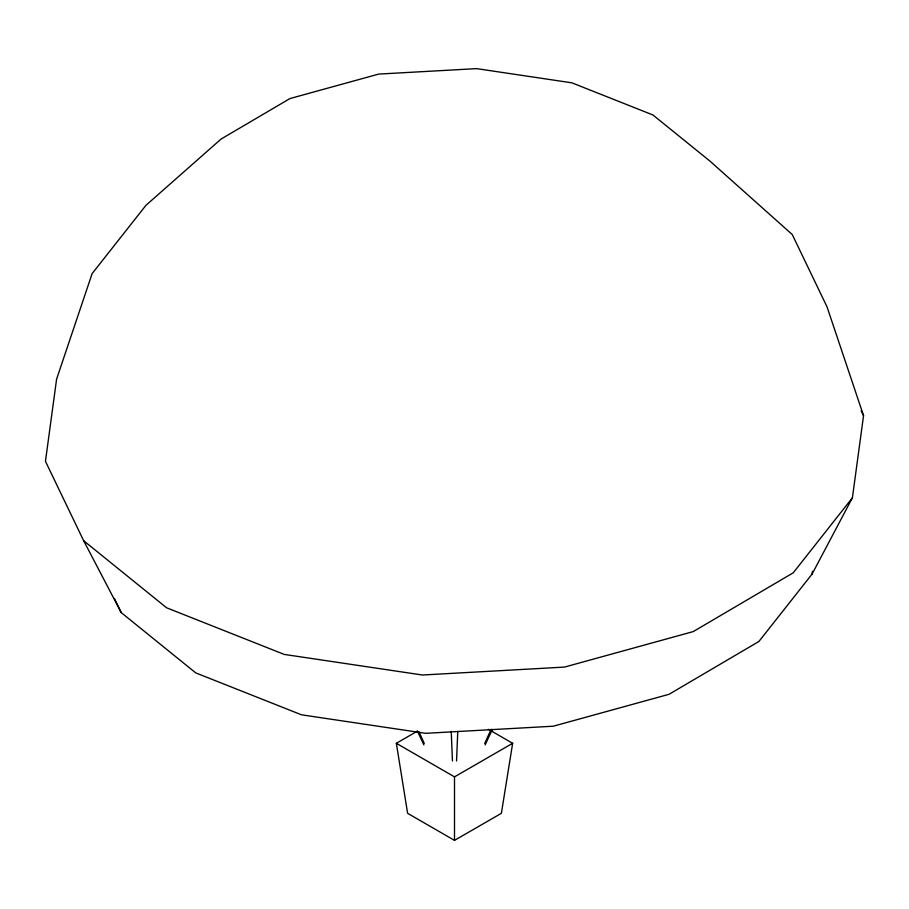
<?xml version="1.0" encoding="UTF-8"?>
<svg xmlns="http://www.w3.org/2000/svg" width="909" height="909" viewBox="0 0 909 909"><rect width="100%" height="100%" fill="white"/><g stroke="black" fill="none" stroke-linecap="round" stroke-linejoin="round"><path stroke-width="1.36" d="M456.545 760.981L457.772 731.336M812.078 574.068L852.403 497.802L863.55 415.652L827.031 306.844L792.25 234.533L710.054 161.188L652.923 114.966L571.852 82.821L476.623 68.629L378.723 74.084L289.971 98.547L221.057 139.066L145.985 205.298L92.127 273.598L56.597 379.155L45.45 461.306L83.639 540.696L121.227 612.609L195.742 672.887L301.47 714.804L425.651 733.324L553.32 726.2L669.058 694.294L758.924 641.459L812.078 574.068L812.453 571.284M488.417 729.302L512.653 743.301L501.382 813.305L454.5 840.37L407.618 813.305L396.347 743.301L416.947 731.404M484.747 743.403L491.144 729.234M485.111 744.937L492.314 729.529M852.403 497.802L793.262 572.795L693.26 631.585L564.466 667.092L422.401 675.012L284.21 654.412L166.563 607.769L83.639 540.696M396.347 743.301L454.5 776.865L512.653 743.301M861.13 410.618L863.55 415.652M114.477 598.599L121.227 612.609M417.288 730.813L423.889 744.937M419.015 731.813L424.253 743.403M451.228 731.336L452.455 760.981M454.5 776.865L454.5 840.37"/></g></svg>
